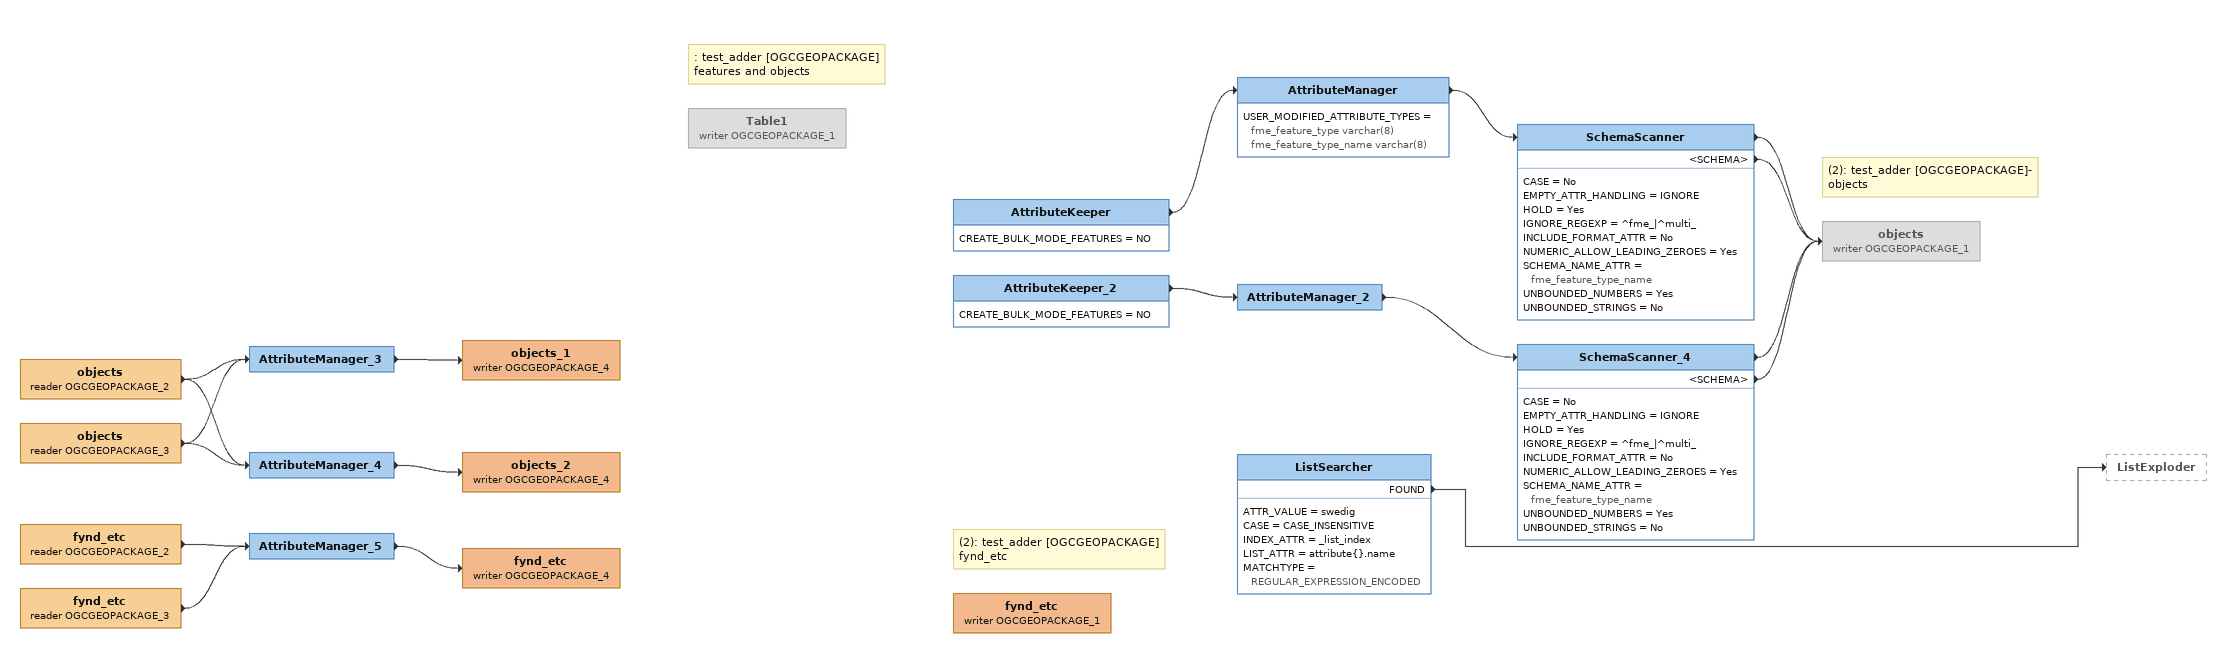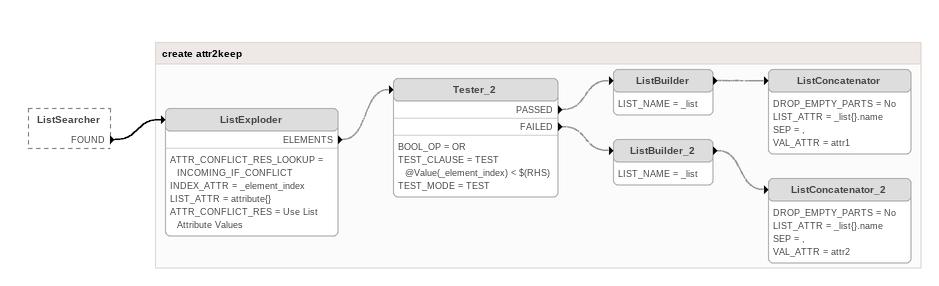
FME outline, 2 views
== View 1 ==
objects (reader OGCGEOPACKAGE_2)
    -> AttributeManager_3
    -> AttributeManager_4
objects (reader OGCGEOPACKAGE_3)
    -> AttributeManager_3
    -> AttributeManager_4
AttributeManager_3
    -> objects_1 (writer OGCGEOPACKAGE_4)
objects_1 (writer OGCGEOPACKAGE_4)
AttributeManager_4
    -> objects_2 (writer OGCGEOPACKAGE_4)
objects_2 (writer OGCGEOPACKAGE_4)
fynd_etc (reader OGCGEOPACKAGE_2)
    -> AttributeManager_5
fynd_etc (reader OGCGEOPACKAGE_3)
    -> AttributeManager_5
AttributeManager_5
    -> fynd_etc (writer OGCGEOPACKAGE_4)
fynd_etc (writer OGCGEOPACKAGE_4)
Note: : test_adder [OGCGEOPACKAGE] features and objects
Table1 (writer OGCGEOPACKAGE_1) [off]
Note: (2): test_adder [OGCGEOPACKAGE] fynd_etc
fynd_etc (writer OGCGEOPACKAGE_1)
AttributeKeeper
    CREATE_BULK_MODE_FEATURES = NO
    -> AttributeManager
AttributeManager
    USER_MODIFIED_ATTRIBUTE_TYPES = fme_feature_type varchar(8) fme_feature_type_name varchar(8)
    -> SchemaScanner
SchemaScanner
    CASE = No
    EMPTY_ATTR_HANDLING = IGNORE
    HOLD = Yes
    IGNORE_REGEXP = ^fme_|^multi_
    INCLUDE_FORMAT_ATTR = No
    NUMERIC_ALLOW_LEADING_ZEROES = Yes
    SCHEMA_NAME_ATTR = fme_feature_type_name
    UNBOUNDED_NUMBERS = Yes
    UNBOUNDED_STRINGS = No
    -> objects (writer OGCGEOPACKAGE_1)
    <SCHEMA> -> objects (writer OGCGEOPACKAGE_1)
AttributeKeeper_2
    CREATE_BULK_MODE_FEATURES = NO
    -> AttributeManager_2
AttributeManager_2
    -> SchemaScanner_4
SchemaScanner_4
    CASE = No
    EMPTY_ATTR_HANDLING = IGNORE
    HOLD = Yes
    IGNORE_REGEXP = ^fme_|^multi_
    INCLUDE_FORMAT_ATTR = No
    NUMERIC_ALLOW_LEADING_ZEROES = Yes
    SCHEMA_NAME_ATTR = fme_feature_type_name
    UNBOUNDED_NUMBERS = Yes
    UNBOUNDED_STRINGS = No
    -> objects (writer OGCGEOPACKAGE_1)
    <SCHEMA> -> objects (writer OGCGEOPACKAGE_1)
Note: (2): test_adder [OGCGEOPACKAGE]- objects
objects (writer OGCGEOPACKAGE_1) [off]
ListSearcher
    ATTR_VALUE = swedig
    CASE = CASE_INSENSITIVE
    INDEX_ATTR = _list_index
    LIST_ATTR = attribute{}.name
    MATCHTYPE = REGULAR_EXPRESSION_ENCODED
    FOUND -> ListExploder

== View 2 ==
ListSearcher [outside]
    FOUND -> ListExploder

Bookmark: create attr2keep
ListExploder [off]
    ATTR_CONFLICT_RES_LOOKUP = INCOMING_IF_CONFLICT
    INDEX_ATTR = _element_index
    LIST_ATTR = attribute{}
    ATTR_CONFLICT_RES = Use List Attribute Values
    ELEMENTS -> Tester_2 [off]
Tester_2 [off]
    BOOL_OP = OR
    TEST_CLAUSE = TEST @Value(_element_index) < $(RHS)
    TEST_MODE = TEST
    PASSED -> ListBuilder [off]
    FAILED -> ListBuilder_2 [off]
ListBuilder [off]
    LIST_NAME = _list
    -> ListConcatenator [off]
ListConcatenator [off]
    DROP_EMPTY_PARTS = No
    LIST_ATTR = _list{}.name
    SEP = ,
    VAL_ATTR = attr1
ListBuilder_2 [off]
    LIST_NAME = _list
    -> ListConcatenator_2 [off]
ListConcatenator_2 [off]
    DROP_EMPTY_PARTS = No
    LIST_ATTR = _list{}.name
    SEP = ,
    VAL_ATTR = attr2
